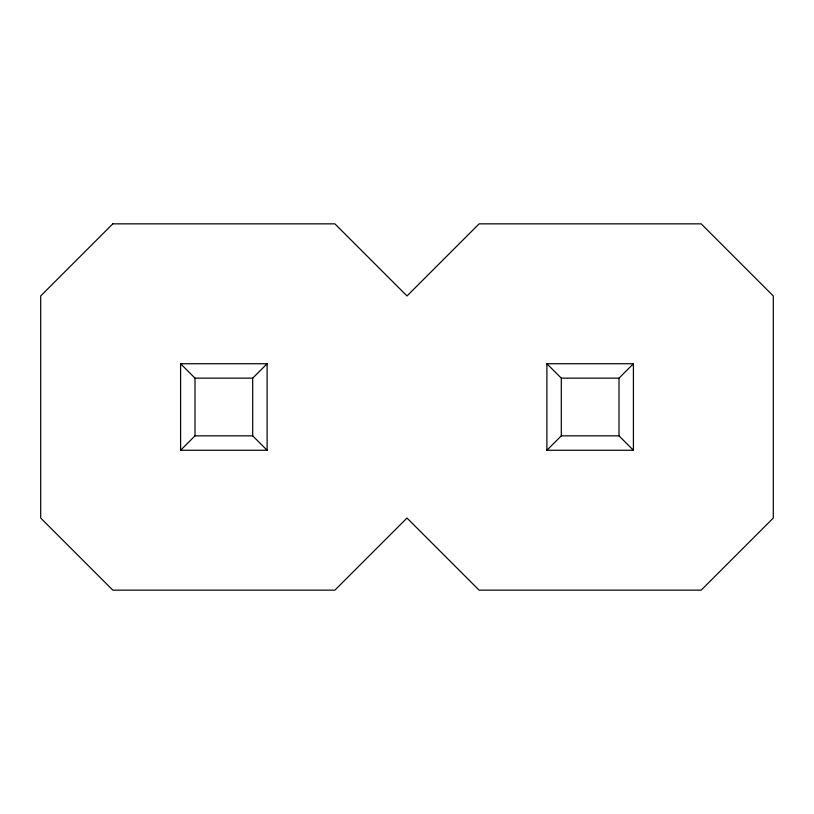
<?xml version="1.0" encoding="UTF-8"?>
<svg xmlns="http://www.w3.org/2000/svg" width="814" height="814" viewBox="0 0 814 814"><rect width="100%" height="100%" fill="white"/><g stroke="black" fill="none" stroke-linecap="round" stroke-linejoin="round"><path stroke-width="1.22" d="M180.586 450.264L195.004 435.846L195.004 378.154L180.586 363.736L267.114 363.736L267.114 450.264L180.586 450.264L180.586 363.736M195.004 378.154L252.696 378.154L267.114 363.736M546.886 450.264L561.304 435.846L561.304 378.154L546.886 363.736L633.414 363.736L633.414 450.264L546.886 450.264L546.886 363.736M561.304 378.154L618.996 378.154L633.414 363.736M195.004 435.846L252.696 435.846L267.114 450.264M561.304 435.846L618.996 435.846L633.414 450.264M618.996 378.154L618.996 435.846M252.696 378.154L252.696 435.846M112.81 223.85L40.7 295.96L40.7 518.04L112.81 590.15L334.89 590.15L407 518.04L479.11 590.15L701.19 590.15L773.3 518.04L773.3 295.96L701.19 223.85L479.11 223.85L407 295.96L334.89 223.85L112.81 223.85"/></g></svg>
